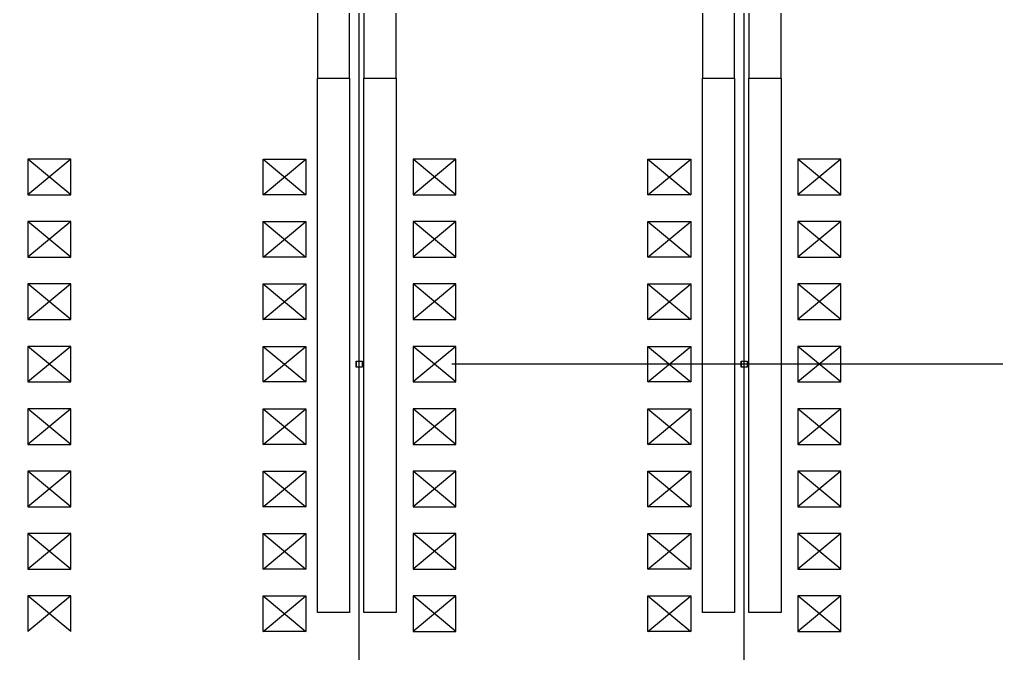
# Model space of a CAD drawing. Header units: millimetres. Extents: x 626570 to 643256, y 6233 to 11343.
# Drawn here: x 640539 to 641635, y 7682 to 8393 of the extents above; entities that cross this region are included whole.
import ezdxf

# ---------------------------------------------------------------- set-up
doc = ezdxf.new("R2010")
doc.units = ezdxf.units.MM
doc.header["$LTSCALE"] = 4000
doc.header["$MEASUREMENT"] = 0
doc.linetypes.add('DASHDOT', pattern=[1, 0.5, -0.25, 0, -0.25])
for name, color, linetype in [('26', 4, 'CONTINUOUS'), ('MASTERFOUNDATION_1', 4, 'DASHDOT'), ('MASTERFOUNDATION_25', 7, 'CONTINUOUS'), ('SORTER', 4, 'CONTINUOUS')]:
    doc.layers.add(name, color=color, linetype=linetype)

msp = doc.modelspace()

# ---------------------------------------------------------------- linework, layer by layer
at = {"layer": '26', "linetype": 'Continuous'}
for p, q in [((640596.2, 8236.6), (640548.2, 8236.6)), ((640596.2, 8196.6), (640548.2, 8236.6)), ((640596.2, 8236.6), (640548.2, 8196.6)), ((640548.2, 8236.6), (640548.2, 8196.6)), ((640596.2, 8196.6), (640596.2, 8236.6)), ((640812, 8196.6), (640812, 8236.6)), ((640812, 8236.6), (640860, 8236.6)), ((640812, 8196.6), (640860, 8236.6)), ((640812, 8236.6), (640860, 8196.6)), ((640860, 8236.6), (640860, 8196.6)), ((641028.3, 8236.6), (640980.3, 8236.6)), ((641028.3, 8196.6), (640980.3, 8236.6)), ((641028.3, 8236.6), (640980.3, 8196.6)), ((640980.3, 8236.6), (640980.3, 8196.6)), ((641028.3, 8196.6), (641028.3, 8236.6)), ((641244, 8236.6), (641292, 8236.6)), ((641244, 8196.6), (641292, 8236.6)), ((641244, 8236.6), (641292, 8196.6)), ((641244, 8196.6), (641244, 8236.6)), ((641292, 8236.6), (641292, 8196.6)), ((641460.3, 8236.6), (641412.3, 8236.6)), ((641460.3, 8196.6), (641412.3, 8236.6)), ((641460.3, 8236.6), (641412.3, 8196.6)), ((641412.3, 8236.6), (641412.3, 8196.6)), ((641460.3, 8196.6), (641460.3, 8236.6)), ((640548.2, 8196.6), (640596.2, 8196.6)), ((640860, 8196.6), (640812, 8196.6)), ((640980.3, 8196.6), (641028.3, 8196.6)), ((641292, 8196.6), (641244, 8196.6)), ((641412.3, 8196.6), (641460.3, 8196.6)), ((640596.2, 8166.6), (640548.2, 8166.6)), ((640596.2, 8166.6), (640548.2, 8126.6)), ((640596.2, 8126.6), (640548.2, 8166.6)), ((640548.2, 8166.6), (640548.2, 8126.6)), ((640596.2, 8126.6), (640596.2, 8166.6)), ((640812, 8126.6), (640812, 8166.6)), ((640812, 8166.6), (640860, 8126.6)), ((640812, 8126.6), (640860, 8166.6)), ((640812, 8166.6), (640860, 8166.6)), ((640860, 8166.6), (640860, 8126.6)), ((641028.3, 8166.6), (640980.3, 8126.6)), ((641028.3, 8126.6), (640980.3, 8166.6)), ((640980.3, 8166.6), (640980.3, 8126.6)), ((641028.3, 8166.6), (640980.3, 8166.6)), ((641028.3, 8126.6), (641028.3, 8166.6)), ((641244, 8166.6), (641292, 8166.6)), ((641244, 8166.6), (641292, 8126.6)), ((641244, 8126.6), (641292, 8166.6)), ((641244, 8126.6), (641244, 8166.6)), ((641292, 8166.6), (641292, 8126.6)), ((641460.3, 8166.6), (641412.3, 8126.6)), ((641460.3, 8126.6), (641412.3, 8166.6)), ((641412.3, 8166.6), (641412.3, 8126.6)), ((641460.3, 8166.6), (641412.3, 8166.6)), ((641460.3, 8126.6), (641460.3, 8166.6)), ((640548.2, 8126.6), (640596.2, 8126.6)), ((640860, 8126.6), (640812, 8126.6)), ((640980.3, 8126.6), (641028.3, 8126.6)), ((641292, 8126.6), (641244, 8126.6)), ((641412.3, 8126.6), (641460.3, 8126.6)), ((640596.2, 8096.6), (640548.2, 8096.6)), ((640596.2, 8096.6), (640548.2, 8056.6)), ((640596.2, 8056.6), (640548.2, 8096.6)), ((640548.2, 8096.6), (640548.2, 8056.6)), ((640596.2, 8056.6), (640596.2, 8096.6)), ((640812, 8056.6), (640812, 8096.6)), ((640812, 8096.6), (640860, 8096.6)), ((640812, 8056.6), (640860, 8096.6)), ((640812, 8096.6), (640860, 8056.6)), ((640860, 8096.6), (640860, 8056.6)), ((641028.3, 8096.6), (640980.3, 8096.6)), ((641028.3, 8096.6), (640980.3, 8056.6)), ((641028.3, 8056.6), (640980.3, 8096.6)), ((640980.3, 8096.6), (640980.3, 8056.6)), ((641028.3, 8056.6), (641028.3, 8096.6)), ((641244, 8096.6), (641292, 8096.6)), ((641244, 8056.6), (641292, 8096.6)), ((641244, 8096.6), (641292, 8056.6)), ((641244, 8056.6), (641244, 8096.6)), ((641292, 8096.6), (641292, 8056.6)), ((641460.3, 8096.6), (641412.3, 8096.6)), ((641460.3, 8096.6), (641412.3, 8056.6)), ((641460.3, 8056.6), (641412.3, 8096.6)), ((641412.3, 8096.6), (641412.3, 8056.6)), ((641460.3, 8056.6), (641460.3, 8096.6)), ((640548.2, 8056.6), (640596.2, 8056.6)), ((640860, 8056.6), (640812, 8056.6)), ((640980.3, 8056.6), (641028.3, 8056.6)), ((641292, 8056.6), (641244, 8056.6)), ((641412.3, 8056.6), (641460.3, 8056.6)), ((640596.2, 8026.6), (640548.2, 8026.6)), ((640596.2, 8026.6), (640548.2, 7986.6)), ((640596.2, 7986.6), (640548.2, 8026.6)), ((640548.2, 8026.6), (640548.2, 7986.6)), ((640596.2, 7986.6), (640596.2, 8026.6)), ((640812, 7986.6), (640812, 8026.6)), ((640812, 7986.6), (640860, 8026.6)), ((640812, 8026.6), (640860, 7986.6)), ((640812, 8026.6), (640860, 8026.6)), ((640860, 8026.6), (640860, 7986.6)), ((641028.3, 8026.6), (640980.3, 7986.6)), ((641028.3, 7986.6), (640980.3, 8026.6)), ((640980.3, 8026.6), (640980.3, 7986.6)), ((641028.3, 8026.6), (640980.3, 8026.6)), ((641028.3, 7986.6), (641028.3, 8026.6)), ((641244, 8026.6), (641292, 8026.6)), ((641244, 7986.6), (641292, 8026.6)), ((641244, 8026.6), (641292, 7986.6)), ((641244, 7986.6), (641244, 8026.6)), ((641292, 8026.6), (641292, 7986.6)), ((641460.3, 8026.6), (641412.3, 7986.6)), ((641460.3, 7986.6), (641412.3, 8026.6)), ((641412.3, 8026.6), (641412.3, 7986.6)), ((641460.3, 8026.6), (641412.3, 8026.6)), ((641460.3, 7986.6), (641460.3, 8026.6)), ((640548.2, 7986.6), (640596.2, 7986.6)), ((640860, 7986.6), (640812, 7986.6)), ((640980.3, 7986.6), (641028.3, 7986.6)), ((641292, 7986.6), (641244, 7986.6)), ((641412.3, 7986.6), (641460.3, 7986.6)), ((640596.2, 7956.6), (640548.2, 7956.6)), ((640596.2, 7916.6), (640548.2, 7956.6)), ((640596.2, 7956.6), (640548.2, 7916.6)), ((640548.2, 7956.6), (640548.2, 7916.6)), ((640596.2, 7916.6), (640596.2, 7956.6)), ((640812, 7916.6), (640812, 7956.6)), ((640812, 7956.6), (640860, 7956.6)), ((640812, 7916.6), (640860, 7956.6)), ((640812, 7956.6), (640860, 7916.6)), ((640860, 7956.6), (640860, 7916.6)), ((641028.3, 7956.6), (640980.3, 7956.6)), ((641028.3, 7916.6), (640980.3, 7956.6)), ((641028.3, 7956.6), (640980.3, 7916.6)), ((640980.3, 7956.6), (640980.3, 7916.6)), ((641028.3, 7916.6), (641028.3, 7956.6)), ((641244, 7956.6), (641292, 7956.6)), ((641244, 7916.6), (641292, 7956.6)), ((641244, 7956.6), (641292, 7916.6)), ((641244, 7916.6), (641244, 7956.6)), ((641292, 7956.6), (641292, 7916.6)), ((641460.3, 7956.6), (641412.3, 7956.6)), ((641460.3, 7916.6), (641412.3, 7956.6)), ((641460.3, 7956.6), (641412.3, 7916.6)), ((641412.3, 7956.6), (641412.3, 7916.6)), ((641460.3, 7916.6), (641460.3, 7956.6)), ((640548.2, 7916.6), (640596.2, 7916.6)), ((640860, 7916.6), (640812, 7916.6)), ((640980.3, 7916.6), (641028.3, 7916.6)), ((641292, 7916.6), (641244, 7916.6)), ((641412.3, 7916.6), (641460.3, 7916.6)), ((640596.2, 7886.6), (640548.2, 7886.6)), ((640596.2, 7886.6), (640548.2, 7846.6)), ((640596.2, 7846.6), (640548.2, 7886.6)), ((640548.2, 7886.6), (640548.2, 7846.6)), ((640596.2, 7846.6), (640596.2, 7886.6)), ((640812, 7846.6), (640812, 7886.6)), ((640812, 7886.6), (640860, 7886.6)), ((640812, 7886.6), (640860, 7846.6)), ((640812, 7846.6), (640860, 7886.6)), ((640860, 7886.6), (640860, 7846.6)), ((641028.3, 7886.6), (640980.3, 7886.6)), ((641028.3, 7886.6), (640980.3, 7846.6)), ((641028.3, 7846.6), (640980.3, 7886.6)), ((640980.3, 7886.6), (640980.3, 7846.6)), ((641028.3, 7846.6), (641028.3, 7886.6)), ((641244, 7886.6), (641292, 7886.6)), ((641244, 7886.6), (641292, 7846.6)), ((641244, 7846.6), (641292, 7886.6)), ((641244, 7846.6), (641244, 7886.6)), ((641292, 7886.6), (641292, 7846.6)), ((641460.3, 7886.6), (641412.3, 7886.6)), ((641460.3, 7886.6), (641412.3, 7846.6)), ((641460.3, 7846.6), (641412.3, 7886.6)), ((641412.3, 7886.6), (641412.3, 7846.6)), ((641460.3, 7846.6), (641460.3, 7886.6)), ((640548.2, 7846.6), (640596.2, 7846.6)), ((640860, 7846.6), (640812, 7846.6)), ((640980.3, 7846.6), (641028.3, 7846.6)), ((641292, 7846.6), (641244, 7846.6)), ((641412.3, 7846.6), (641460.3, 7846.6)), ((640596.2, 7816.6), (640548.2, 7816.6)), ((640596.2, 7816.6), (640548.2, 7776.6)), ((640596.2, 7776.6), (640548.2, 7816.6)), ((640548.2, 7816.6), (640548.2, 7776.6)), ((640596.2, 7776.6), (640596.2, 7816.6)), ((640812, 7776.6), (640812, 7816.6)), ((640812, 7816.6), (640860, 7816.6)), ((640812, 7776.6), (640860, 7816.6)), ((640812, 7816.6), (640860, 7776.6)), ((640860, 7816.6), (640860, 7776.6)), ((641028.3, 7816.6), (640980.3, 7816.6)), ((641028.3, 7816.6), (640980.3, 7776.6)), ((641028.3, 7776.6), (640980.3, 7816.6)), ((640980.3, 7816.6), (640980.3, 7776.6)), ((641028.3, 7776.6), (641028.3, 7816.6)), ((641244, 7816.6), (641292, 7816.6)), ((641244, 7776.6), (641292, 7816.6)), ((641244, 7816.6), (641292, 7776.6)), ((641244, 7776.6), (641244, 7816.6)), ((641292, 7816.6), (641292, 7776.6)), ((641460.3, 7816.6), (641412.3, 7816.6)), ((641460.3, 7816.6), (641412.3, 7776.6)), ((641460.3, 7776.6), (641412.3, 7816.6)), ((641412.3, 7816.6), (641412.3, 7776.6)), ((641460.3, 7776.6), (641460.3, 7816.6)), ((640548.2, 7776.6), (640596.2, 7776.6)), ((640860, 7776.6), (640812, 7776.6)), ((640980.3, 7776.6), (641028.3, 7776.6)), ((641292, 7776.6), (641244, 7776.6)), ((641412.3, 7776.6), (641460.3, 7776.6)), ((640596.2, 7746.6), (640548.2, 7746.6)), ((640596.2, 7746.6), (640548.2, 7706.6)), ((640596.2, 7706.6), (640548.2, 7746.6)), ((640548.2, 7746.6), (640548.2, 7706.6)), ((640596.2, 7706.6), (640596.2, 7746.6)), ((640812, 7706.6), (640812, 7746.6)), ((640812, 7746.6), (640860, 7746.6)), ((640812, 7706.6), (640860, 7746.6)), ((640812, 7746.6), (640860, 7706.6)), ((640860, 7746.6), (640860, 7706.6)), ((641028.3, 7746.6), (640980.3, 7746.6)), ((641028.3, 7746.6), (640980.3, 7706.6)), ((641028.3, 7706.6), (640980.3, 7746.6)), ((640980.3, 7746.6), (640980.3, 7706.6)), ((641028.3, 7706.6), (641028.3, 7746.6)), ((641244, 7746.6), (641292, 7746.6)), ((641244, 7706.6), (641292, 7746.6)), ((641244, 7746.6), (641292, 7706.6)), ((641244, 7706.6), (641244, 7746.6)), ((641292, 7746.6), (641292, 7706.6)), ((641460.3, 7746.6), (641412.3, 7746.6)), ((641460.3, 7746.6), (641412.3, 7706.6)), ((641460.3, 7706.6), (641412.3, 7746.6)), ((641412.3, 7746.6), (641412.3, 7706.6)), ((641460.3, 7706.6), (641460.3, 7746.6)), ((640860, 7706.6), (640812, 7706.6)), ((640980.3, 7706.6), (641028.3, 7706.6)), ((641292, 7706.6), (641244, 7706.6)), ((641412.3, 7706.6), (641460.3, 7706.6))]:
    msp.add_line(p, q, dxfattribs=at)
at = {"layer": 'MASTERFOUNDATION_1', "linetype": 'DASHDOT'}
for p, q in [((640920, 6627.5), (640920, 11123.2)), ((641352, 6627.5), (641352, 11123.2)), ((643023.9, 8006.6), (626795.2, 8006.6))]:
    msp.add_line(p, q, dxfattribs=at)
at = {"layer": 'MASTERFOUNDATION_25', "linetype": 'Continuous', "flags": 128}
for points in [[(640917.1, 8010.1), (640922.8, 8010.1), (640922.9, 8010.1), (640922.9, 8010.1), (640922.9, 8010.1), (640922.9, 8010.1), (640922.9, 8010.1), (640923, 8010.1), (640923, 8010.1), (640923, 8010.1), (640923, 8010.1), (640923.1, 8010.1), (640923.1, 8010.1), (640923.1, 8010.1), (640923.1, 8010), (640923.1, 8010), (640923.2, 8010), (640923.2, 8010), (640923.2, 8010), (640923.2, 8010), (640923.2, 8010), (640923.2, 8010), (640923.3, 8009.9), (640923.3, 8009.9), (640923.3, 8009.9), (640923.3, 8009.9), (640923.3, 8009.9), (640923.3, 8009.9), (640923.3, 8009.9), (640923.4, 8009.8), (640923.4, 8009.8), (640923.4, 8009.8), (640923.4, 8009.8), (640923.4, 8009.8), (640923.4, 8009.7), (640923.4, 8009.7), (640923.4, 8009.7), (640923.4, 8009.7), (640923.4, 8009.7), (640923.4, 8009.6), (640923.4, 8009.6), (640923.5, 8009.6), (640923.5, 8009.6), (640923.5, 8009.6), (640923.5, 8009.5), (640923.5, 8009.5), (640923.5, 8009.5), (640923.5, 8003.7), (640923.5, 8003.7), (640923.5, 8003.7), (640923.5, 8003.7), (640923.5, 8003.6), (640923.5, 8003.6), (640923.4, 8003.6), (640923.4, 8003.6), (640923.4, 8003.6), (640923.4, 8003.5), (640923.4, 8003.5), (640923.4, 8003.5), (640923.4, 8003.5), (640923.4, 8003.5), (640923.4, 8003.4), (640923.4, 8003.4), (640923.4, 8003.4), (640923.4, 8003.4), (640923.3, 8003.4), (640923.3, 8003.3), (640923.3, 8003.3), (640923.3, 8003.3), (640923.3, 8003.3), (640923.3, 8003.3), (640923.3, 8003.3), (640923.2, 8003.3), (640923.2, 8003.2), (640923.2, 8003.2), (640923.2, 8003.2), (640923.2, 8003.2), (640923.2, 8003.2), (640923.1, 8003.2), (640923.1, 8003.2), (640923.1, 8003.2), (640923.1, 8003.2), (640923.1, 8003.1), (640923, 8003.1), (640923, 8003.1), (640923, 8003.1), (640923, 8003.1), (640922.9, 8003.1), (640922.9, 8003.1), (640922.9, 8003.1), (640922.9, 8003.1), (640922.9, 8003.1), (640922.8, 8003.1), (640917.1, 8003.1), (640917.1, 8003.1), (640917, 8003.1), (640917, 8003.1), (640917, 8003.1), (640917, 8003.1), (640917, 8003.1), (640916.9, 8003.1), (640916.9, 8003.1), (640916.9, 8003.1), (640916.9, 8003.1), (640916.9, 8003.2), (640916.8, 8003.2), (640916.8, 8003.2), (640916.8, 8003.2), (640916.8, 8003.2), (640916.8, 8003.2), (640916.7, 8003.2), (640916.7, 8003.2), (640916.7, 8003.2), (640916.7, 8003.3), (640916.7, 8003.3), (640916.7, 8003.3), (640916.6, 8003.3), (640916.6, 8003.3), (640916.6, 8003.3), (640916.6, 8003.3), (640916.6, 8003.4), (640916.6, 8003.4), (640916.6, 8003.4), (640916.5, 8003.4), (640916.5, 8003.4), (640916.5, 8003.5), (640916.5, 8003.5), (640916.5, 8003.5), (640916.5, 8003.5), (640916.5, 8003.5), (640916.5, 8003.6), (640916.5, 8003.6), (640916.5, 8003.6), (640916.5, 8003.6), (640916.5, 8003.6), (640916.5, 8003.7), (640916.5, 8003.7), (640916.5, 8003.7), (640916.5, 8003.7), (640916.5, 8009.5), (640916.5, 8009.5), (640916.5, 8009.5), (640916.5, 8009.6), (640916.5, 8009.6), (640916.5, 8009.6), (640916.5, 8009.6), (640916.5, 8009.6), (640916.5, 8009.7), (640916.5, 8009.7), (640916.5, 8009.7), (640916.5, 8009.7), (640916.5, 8009.7), (640916.5, 8009.8), (640916.5, 8009.8), (640916.5, 8009.8), (640916.6, 8009.8), (640916.6, 8009.8), (640916.6, 8009.9), (640916.6, 8009.9), (640916.6, 8009.9), (640916.6, 8009.9), (640916.6, 8009.9), (640916.7, 8009.9), (640916.7, 8009.9), (640916.7, 8010), (640916.7, 8010), (640916.7, 8010), (640916.7, 8010), (640916.8, 8010), (640916.8, 8010), (640916.8, 8010), (640916.8, 8010), (640916.8, 8010.1), (640916.9, 8010.1), (640916.9, 8010.1), (640916.9, 8010.1), (640916.9, 8010.1), (640916.9, 8010.1), (640917, 8010.1), (640917, 8010.1), (640917, 8010.1), (640917, 8010.1), (640917, 8010.1), (640917.1, 8010.1), (640917.1, 8010.1)], [(640917.1, 8009.8), (640922.8, 8009.8), (640922.9, 8009.8), (640922.9, 8009.8), (640922.9, 8009.8), (640922.9, 8009.8), (640922.9, 8009.8), (640922.9, 8009.8), (640922.9, 8009.8), (640922.9, 8009.8), (640922.9, 8009.8), (640922.9, 8009.8), (640923, 8009.8), (640923, 8009.8), (640923, 8009.8), (640923, 8009.8), (640923, 8009.8), (640923, 8009.7), (640923, 8009.7), (640923, 8009.7), (640923, 8009.7), (640923, 8009.7), (640923, 8009.7), (640923.1, 8009.7), (640923.1, 8009.7), (640923.1, 8009.7), (640923.1, 8009.7), (640923.1, 8009.7), (640923.1, 8009.7), (640923.1, 8009.7), (640923.1, 8009.7), (640923.1, 8009.6), (640923.1, 8009.6), (640923.1, 8009.6), (640923.1, 8009.6), (640923.1, 8009.6), (640923.1, 8009.6), (640923.1, 8009.6), (640923.1, 8009.6), (640923.1, 8009.6), (640923.1, 8009.6), (640923.1, 8009.5), (640923.1, 8009.5), (640923.1, 8009.5), (640923.1, 8009.5), (640923.1, 8009.5), (640923.1, 8009.5), (640923.1, 8003.7), (640923.1, 8003.7), (640923.1, 8003.7), (640923.1, 8003.7), (640923.1, 8003.7), (640923.1, 8003.7), (640923.1, 8003.7), (640923.1, 8003.7), (640923.1, 8003.6), (640923.1, 8003.6), (640923.1, 8003.6), (640923.1, 8003.6), (640923.1, 8003.6), (640923.1, 8003.6), (640923.1, 8003.6), (640923.1, 8003.6), (640923.1, 8003.6), (640923.1, 8003.6), (640923.1, 8003.5), (640923.1, 8003.5), (640923.1, 8003.5), (640923.1, 8003.5), (640923.1, 8003.5), (640923.1, 8003.5), (640923, 8003.5), (640923, 8003.5), (640923, 8003.5), (640923, 8003.5), (640923, 8003.5), (640923, 8003.5), (640923, 8003.5), (640923, 8003.5), (640923, 8003.5), (640923, 8003.4), (640923, 8003.4), (640922.9, 8003.4), (640922.9, 8003.4), (640922.9, 8003.4), (640922.9, 8003.4), (640922.9, 8003.4), (640922.9, 8003.4), (640922.9, 8003.4), (640922.9, 8003.4), (640922.9, 8003.4), (640922.9, 8003.4), (640922.8, 8003.4), (640917.1, 8003.4), (640917.1, 8003.4), (640917.1, 8003.4), (640917.1, 8003.4), (640917, 8003.4), (640917, 8003.4), (640917, 8003.4), (640917, 8003.4), (640917, 8003.4), (640917, 8003.4), (640917, 8003.4), (640917, 8003.4), (640917, 8003.4), (640916.9, 8003.5), (640916.9, 8003.5), (640916.9, 8003.5), (640916.9, 8003.5), (640916.9, 8003.5), (640916.9, 8003.5), (640916.9, 8003.5), (640916.9, 8003.5), (640916.9, 8003.5), (640916.9, 8003.5), (640916.9, 8003.5), (640916.9, 8003.5), (640916.8, 8003.5), (640916.8, 8003.5), (640916.8, 8003.5), (640916.8, 8003.6), (640916.8, 8003.6), (640916.8, 8003.6), (640916.8, 8003.6), (640916.8, 8003.6), (640916.8, 8003.6), (640916.8, 8003.6), (640916.8, 8003.6), (640916.8, 8003.6), (640916.8, 8003.6), (640916.8, 8003.7), (640916.8, 8003.7), (640916.8, 8003.7), (640916.8, 8003.7), (640916.8, 8003.7), (640916.8, 8003.7), (640916.8, 8003.7), (640916.8, 8003.7), (640916.8, 8009.5), (640916.8, 8009.5), (640916.8, 8009.5), (640916.8, 8009.5), (640916.8, 8009.5), (640916.8, 8009.5), (640916.8, 8009.6), (640916.8, 8009.6), (640916.8, 8009.6), (640916.8, 8009.6), (640916.8, 8009.6), (640916.8, 8009.6), (640916.8, 8009.6), (640916.8, 8009.6), (640916.8, 8009.6), (640916.8, 8009.6), (640916.8, 8009.7), (640916.8, 8009.7), (640916.8, 8009.7), (640916.8, 8009.7), (640916.8, 8009.7), (640916.9, 8009.7), (640916.9, 8009.7), (640916.9, 8009.7), (640916.9, 8009.7), (640916.9, 8009.7), (640916.9, 8009.7), (640916.9, 8009.7), (640916.9, 8009.7), (640916.9, 8009.7), (640916.9, 8009.8), (640916.9, 8009.8), (640916.9, 8009.8), (640917, 8009.8), (640917, 8009.8), (640917, 8009.8), (640917, 8009.8), (640917, 8009.8), (640917, 8009.8), (640917, 8009.8), (640917, 8009.8), (640917, 8009.8), (640917.1, 8009.8), (640917.1, 8009.8), (640917.1, 8009.8), (640917.1, 8009.8)], [(641349.1, 8010.1), (641354.8, 8010.1), (641354.9, 8010.1), (641354.9, 8010.1), (641354.9, 8010.1), (641354.9, 8010.1), (641355, 8010.1), (641355, 8010.1), (641355, 8010.1), (641355, 8010.1), (641355, 8010.1), (641355.1, 8010.1), (641355.1, 8010.1), (641355.1, 8010.1), (641355.1, 8010), (641355.1, 8010), (641355.2, 8010), (641355.2, 8010), (641355.2, 8010), (641355.2, 8010), (641355.2, 8010), (641355.2, 8010), (641355.3, 8009.9), (641355.3, 8009.9), (641355.3, 8009.9), (641355.3, 8009.9), (641355.3, 8009.9), (641355.3, 8009.9), (641355.4, 8009.9), (641355.4, 8009.8), (641355.4, 8009.8), (641355.4, 8009.8), (641355.4, 8009.8), (641355.4, 8009.8), (641355.4, 8009.7), (641355.4, 8009.7), (641355.4, 8009.7), (641355.4, 8009.7), (641355.4, 8009.7), (641355.5, 8009.6), (641355.5, 8009.6), (641355.5, 8009.6), (641355.5, 8009.6), (641355.5, 8009.6), (641355.5, 8009.5), (641355.5, 8009.5), (641355.5, 8009.5), (641355.5, 8003.7), (641355.5, 8003.7), (641355.5, 8003.7), (641355.5, 8003.7), (641355.5, 8003.6), (641355.5, 8003.6), (641355.5, 8003.6), (641355.5, 8003.6), (641355.4, 8003.6), (641355.4, 8003.5), (641355.4, 8003.5), (641355.4, 8003.5), (641355.4, 8003.5), (641355.4, 8003.5), (641355.4, 8003.4), (641355.4, 8003.4), (641355.4, 8003.4), (641355.4, 8003.4), (641355.4, 8003.4), (641355.3, 8003.3), (641355.3, 8003.3), (641355.3, 8003.3), (641355.3, 8003.3), (641355.3, 8003.3), (641355.3, 8003.3), (641355.2, 8003.3), (641355.2, 8003.2), (641355.2, 8003.2), (641355.2, 8003.2), (641355.2, 8003.2), (641355.2, 8003.2), (641355.1, 8003.2), (641355.1, 8003.2), (641355.1, 8003.2), (641355.1, 8003.2), (641355.1, 8003.1), (641355, 8003.1), (641355, 8003.1), (641355, 8003.1), (641355, 8003.1), (641355, 8003.1), (641354.9, 8003.1), (641354.9, 8003.1), (641354.9, 8003.1), (641354.9, 8003.1), (641354.8, 8003.1), (641349.1, 8003.1), (641349.1, 8003.1), (641349, 8003.1), (641349, 8003.1), (641349, 8003.1), (641349, 8003.1), (641349, 8003.1), (641348.9, 8003.1), (641348.9, 8003.1), (641348.9, 8003.1), (641348.9, 8003.1), (641348.9, 8003.2), (641348.8, 8003.2), (641348.8, 8003.2), (641348.8, 8003.2), (641348.8, 8003.2), (641348.8, 8003.2), (641348.7, 8003.2), (641348.7, 8003.2), (641348.7, 8003.2), (641348.7, 8003.3), (641348.7, 8003.3), (641348.7, 8003.3), (641348.6, 8003.3), (641348.6, 8003.3), (641348.6, 8003.3), (641348.6, 8003.3), (641348.6, 8003.4), (641348.6, 8003.4), (641348.6, 8003.4), (641348.6, 8003.4), (641348.5, 8003.4), (641348.5, 8003.5), (641348.5, 8003.5), (641348.5, 8003.5), (641348.5, 8003.5), (641348.5, 8003.5), (641348.5, 8003.6), (641348.5, 8003.6), (641348.5, 8003.6), (641348.5, 8003.6), (641348.5, 8003.6), (641348.5, 8003.7), (641348.5, 8003.7), (641348.5, 8003.7), (641348.5, 8003.7), (641348.5, 8009.5), (641348.5, 8009.5), (641348.5, 8009.5), (641348.5, 8009.6), (641348.5, 8009.6), (641348.5, 8009.6), (641348.5, 8009.6), (641348.5, 8009.6), (641348.5, 8009.7), (641348.5, 8009.7), (641348.5, 8009.7), (641348.5, 8009.7), (641348.5, 8009.7), (641348.5, 8009.8), (641348.5, 8009.8), (641348.6, 8009.8), (641348.6, 8009.8), (641348.6, 8009.8), (641348.6, 8009.9), (641348.6, 8009.9), (641348.6, 8009.9), (641348.6, 8009.9), (641348.6, 8009.9), (641348.7, 8009.9), (641348.7, 8009.9), (641348.7, 8010), (641348.7, 8010), (641348.7, 8010), (641348.7, 8010), (641348.8, 8010), (641348.8, 8010), (641348.8, 8010), (641348.8, 8010), (641348.8, 8010.1), (641348.9, 8010.1), (641348.9, 8010.1), (641348.9, 8010.1), (641348.9, 8010.1), (641348.9, 8010.1), (641349, 8010.1), (641349, 8010.1), (641349, 8010.1), (641349, 8010.1), (641349, 8010.1), (641349.1, 8010.1), (641349.1, 8010.1)], [(641349.1, 8009.8), (641354.8, 8009.8), (641354.9, 8009.8), (641354.9, 8009.8), (641354.9, 8009.8), (641354.9, 8009.8), (641354.9, 8009.8), (641354.9, 8009.8), (641354.9, 8009.8), (641354.9, 8009.8), (641354.9, 8009.8), (641355, 8009.8), (641355, 8009.8), (641355, 8009.8), (641355, 8009.8), (641355, 8009.8), (641355, 8009.8), (641355, 8009.7), (641355, 8009.7), (641355, 8009.7), (641355, 8009.7), (641355, 8009.7), (641355.1, 8009.7), (641355.1, 8009.7), (641355.1, 8009.7), (641355.1, 8009.7), (641355.1, 8009.7), (641355.1, 8009.7), (641355.1, 8009.7), (641355.1, 8009.7), (641355.1, 8009.7), (641355.1, 8009.6), (641355.1, 8009.6), (641355.1, 8009.6), (641355.1, 8009.6), (641355.1, 8009.6), (641355.1, 8009.6), (641355.1, 8009.6), (641355.1, 8009.6), (641355.1, 8009.6), (641355.1, 8009.6), (641355.2, 8009.5), (641355.2, 8009.5), (641355.2, 8009.5), (641355.2, 8009.5), (641355.2, 8009.5), (641355.2, 8009.5), (641355.2, 8003.7), (641355.2, 8003.7), (641355.2, 8003.7), (641355.2, 8003.7), (641355.2, 8003.7), (641355.2, 8003.7), (641355.1, 8003.7), (641355.1, 8003.7), (641355.1, 8003.6), (641355.1, 8003.6), (641355.1, 8003.6), (641355.1, 8003.6), (641355.1, 8003.6), (641355.1, 8003.6), (641355.1, 8003.6), (641355.1, 8003.6), (641355.1, 8003.6), (641355.1, 8003.6), (641355.1, 8003.5), (641355.1, 8003.5), (641355.1, 8003.5), (641355.1, 8003.5), (641355.1, 8003.5), (641355.1, 8003.5), (641355.1, 8003.5), (641355, 8003.5), (641355, 8003.5), (641355, 8003.5), (641355, 8003.5), (641355, 8003.5), (641355, 8003.5), (641355, 8003.5), (641355, 8003.5), (641355, 8003.4), (641355, 8003.4), (641355, 8003.4), (641354.9, 8003.4), (641354.9, 8003.4), (641354.9, 8003.4), (641354.9, 8003.4), (641354.9, 8003.4), (641354.9, 8003.4), (641354.9, 8003.4), (641354.9, 8003.4), (641354.9, 8003.4), (641354.8, 8003.4), (641349.1, 8003.4), (641349.1, 8003.4), (641349.1, 8003.4), (641349.1, 8003.4), (641349, 8003.4), (641349, 8003.4), (641349, 8003.4), (641349, 8003.4), (641349, 8003.4), (641349, 8003.4), (641349, 8003.4), (641349, 8003.4), (641349, 8003.4), (641349, 8003.5), (641348.9, 8003.5), (641348.9, 8003.5), (641348.9, 8003.5), (641348.9, 8003.5), (641348.9, 8003.5), (641348.9, 8003.5), (641348.9, 8003.5), (641348.9, 8003.5), (641348.9, 8003.5), (641348.9, 8003.5), (641348.9, 8003.5), (641348.9, 8003.5), (641348.8, 8003.5), (641348.8, 8003.5), (641348.8, 8003.6), (641348.8, 8003.6), (641348.8, 8003.6), (641348.8, 8003.6), (641348.8, 8003.6), (641348.8, 8003.6), (641348.8, 8003.6), (641348.8, 8003.6), (641348.8, 8003.6), (641348.8, 8003.6), (641348.8, 8003.7), (641348.8, 8003.7), (641348.8, 8003.7), (641348.8, 8003.7), (641348.8, 8003.7), (641348.8, 8003.7), (641348.8, 8003.7), (641348.8, 8003.7), (641348.8, 8009.5), (641348.8, 8009.5), (641348.8, 8009.5), (641348.8, 8009.5), (641348.8, 8009.5), (641348.8, 8009.5), (641348.8, 8009.6), (641348.8, 8009.6), (641348.8, 8009.6), (641348.8, 8009.6), (641348.8, 8009.6), (641348.8, 8009.6), (641348.8, 8009.6), (641348.8, 8009.6), (641348.8, 8009.6), (641348.8, 8009.6), (641348.8, 8009.7), (641348.8, 8009.7), (641348.8, 8009.7), (641348.8, 8009.7), (641348.9, 8009.7), (641348.9, 8009.7), (641348.9, 8009.7), (641348.9, 8009.7), (641348.9, 8009.7), (641348.9, 8009.7), (641348.9, 8009.7), (641348.9, 8009.7), (641348.9, 8009.7), (641348.9, 8009.7), (641348.9, 8009.8), (641348.9, 8009.8), (641349, 8009.8), (641349, 8009.8), (641349, 8009.8), (641349, 8009.8), (641349, 8009.8), (641349, 8009.8), (641349, 8009.8), (641349, 8009.8), (641349, 8009.8), (641349, 8009.8), (641349.1, 8009.8), (641349.1, 8009.8), (641349.1, 8009.8), (641349.1, 8009.8)]]:
    msp.add_lwpolyline(points, close=True, dxfattribs=at)
at = {"layer": 'SORTER', "ltscale": 0.25}
for p, q in [((640873, 9946.6), (640873, 8327.8)), ((640909.2, 8327.8), (640908.9, 9946.6)), ((641305, 9946.6), (641305, 8327.8)), ((641341.2, 8327.8), (641340.9, 9946.6)), ((640925.3, 9921.9), (640925, 8327.7)), ((640961.3, 8327.7), (640961.3, 9921.9)), ((641357.3, 9921.9), (641357, 8327.7)), ((641393.3, 8327.7), (641393.3, 9921.9)), ((640873, 7727.8), (640873, 8327.8)), ((640873, 8327.8), (640909.2, 8327.8)), ((640909.2, 8327.8), (640909.2, 7727.8)), ((640925, 7727.7), (640925, 8327.7)), ((640925, 8327.7), (640961.3, 8327.7)), ((640961.3, 8327.7), (640961.3, 7727.7)), ((641305, 7727.8), (641305, 8327.8)), ((641305, 8327.8), (641341.2, 8327.8)), ((641341.2, 8327.8), (641341.2, 7727.8)), ((641357, 7727.7), (641357, 8327.7)), ((641357, 8327.7), (641393.3, 8327.7)), ((641393.3, 8327.7), (641393.3, 7727.7)), ((640909.2, 7727.8), (640873, 7727.8)), ((640961.3, 7727.7), (640925, 7727.7)), ((641341.2, 7727.8), (641305, 7727.8)), ((641393.3, 7727.7), (641357, 7727.7))]:
    msp.add_line(p, q, dxfattribs=at)

doc.saveas('drawing.dxf')
